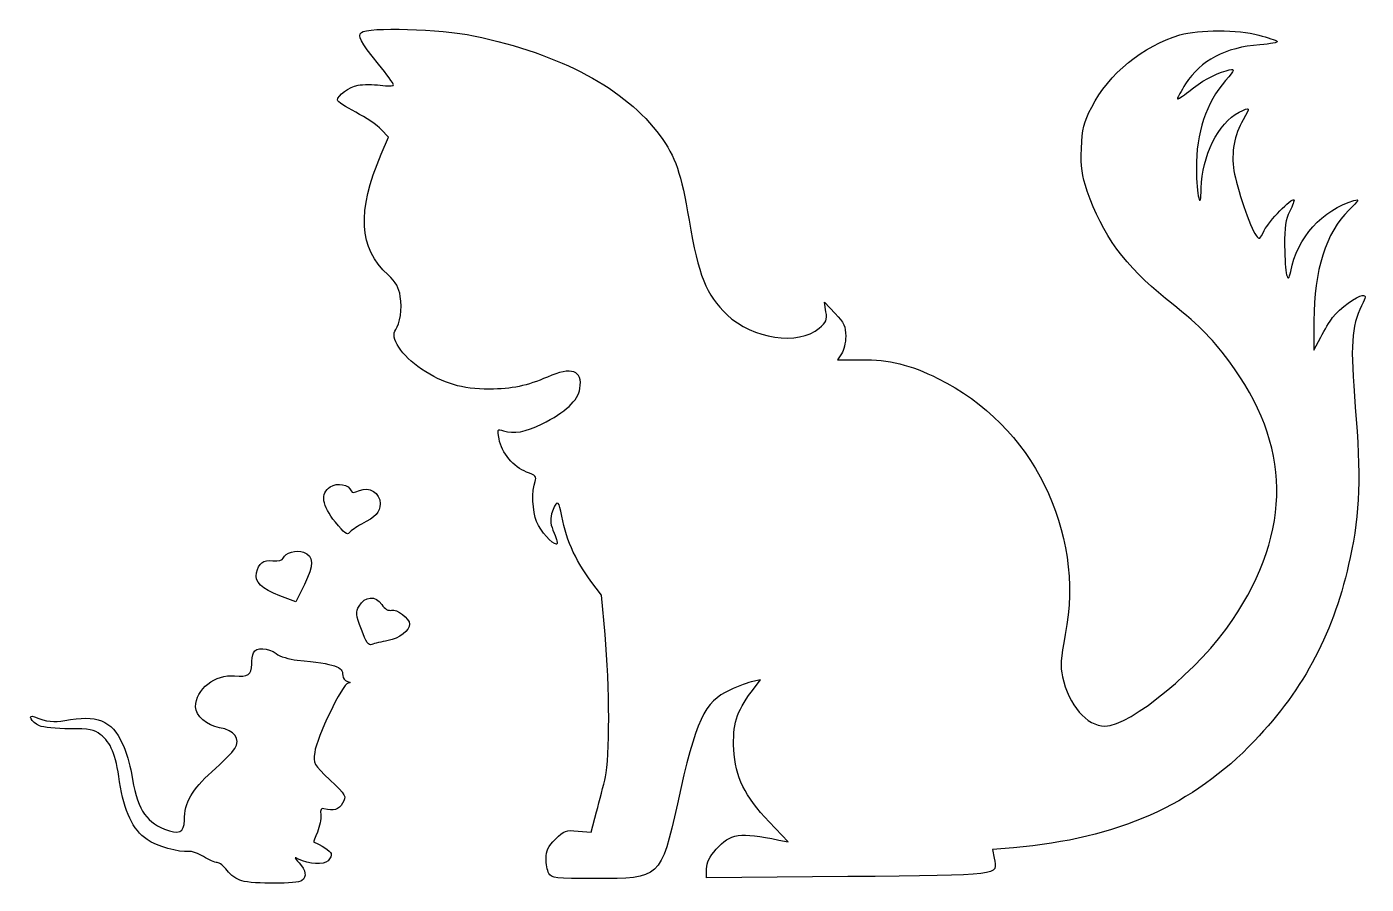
# Model space of a CAD drawing. Extents: x 7 to 139, y 35 to 120.
import ezdxf

# ---------------------------------------------------------------- set-up
doc = ezdxf.new("R2010")
doc.units = 0
doc.layers.get('0').update_dxf_attribs({"linetype": 'CONTINUOUS'})

msp = doc.modelspace()

# ---------------------------------------------------------------- linework, layer by layer
at = {"color": 7}
for points in [[(41.974212, 107.006972), (42.691095, 108.694082), (41.975741, 109.440752)], [(85.95323, 91.409414), (85.804375, 92.355278), (86.85217, 91.241044)], [(134.213449, 90.503185), (134.215566, 87.592768), (134.879654, 88.885948)], [(87.488088, 87.254776), (87.076209, 86.666737), (89.416874, 86.666737)], [(34.369857, 64.430061), (33.506376, 62.698596), (31.929731, 63.303965)], [(64.1038, 59.478482), (63.755037, 63.378765), (62.708822, 64.770148)], [(78.563197, 53.781537), (79.488665, 54.993963), (78.73333, 54.840957)], [(61.430167, 40.041383), (62.728472, 39.916632), (63.267508, 41.926579)], [(81.285286, 39.148284), (82.211328, 38.957102), (80.330625, 40.94508)], [(104.494854, 38.383631), (102.436713, 38.201399), (102.591386, 37.364792)], [(88.098307, 35.532785), (74.141536, 35.407875), (74.141536, 36.297997)]]:
    msp.add_lwpolyline(points, dxfattribs=at)
for points in [[(37.432387, 70.592201)], [(40.001492, 59.96759)], [(58.540523, 35.849343)], [(28.173156, 35.107846)]]:
    msp.add_lwpolyline(points, close=True, dxfattribs=at)
for points in [[(40.000841, 119.040455), (40.561604, 119.598003), (47.942005, 119.378502), (51.091028, 118.71062)], [(120.954758, 118.790823), (122.849899, 119.34425), (126.693737, 119.3361), (128.760733, 118.77426)], [(41.703247, 115.903195), (39.82579, 118.253952), (39.609916, 118.651769), (40.000841, 119.040455)], [(51.091028, 118.71062), (59.840212, 116.854986), (66.097351, 113.501062), (69.543491, 108.819812)], [(112.233006, 111.65387), (113.888745, 114.914132), (117.334213, 117.733532), (120.954758, 118.790823)], [(128.760733, 118.77426), (129.643404, 118.534341), (130.461049, 118.254336), (130.57772, 118.152026)], [(130.57772, 118.152026), (130.69439, 118.049717), (129.920484, 117.899976), (128.857928, 117.819268)], [(128.857928, 117.819268), (125.43372, 117.559175), (123.019889, 116.284161), (121.516603, 113.94149)], [(43.183908, 113.843562), (43.183114, 113.957714), (42.516798, 114.884549), (41.703247, 115.903195)], [(121.832777, 113.206689), (123.058775, 114.199726), (124.361575, 114.923604), (125.521487, 115.256262)], [(125.521487, 115.256262), (126.45953, 115.525291), (126.452659, 115.393539), (125.470306, 114.274701)], [(121.516603, 113.94149), (121.072034, 113.248691), (120.708298, 112.595012), (120.708298, 112.488869)], [(125.470306, 114.274701), (123.552122, 112.09001), (122.559284, 109.102655), (122.582117, 105.584435)], [(37.629132, 112.33544), (37.629132, 112.806517), (38.795508, 113.650527), (39.674353, 113.8154)], [(39.674353, 113.8154), (40.16615, 113.907663), (41.157321, 113.905043), (41.876956, 113.809579)], [(41.876956, 113.809579), (42.596591, 113.714117), (43.184718, 113.729408), (43.183908, 113.843562)], [(120.708298, 112.488869), (120.708298, 112.382726), (121.214314, 112.705745), (121.832777, 113.206689)], [(39.444758, 111.141505), (38.446165, 111.666253), (37.629132, 112.203524), (37.629132, 112.33544)], [(111.225097, 107.570524), (111.303546, 109.54439), (111.437687, 110.087833), (112.233006, 111.65387)], [(126.807132, 111.147622), (127.909524, 111.717693), (127.94265, 111.654093), (127.201777, 110.389892)], [(41.975741, 109.440752), (41.582295, 109.85142), (40.443354, 110.616759), (39.444758, 111.141505)], [(123.070951, 103.638334), (123.109834, 106.760936), (124.767658, 110.092969), (126.807132, 111.147622)], [(127.201777, 110.389892), (126.324529, 108.892986), (126.018166, 107.169842), (126.304564, 105.343513)], [(69.543491, 108.819812), (71.064549, 106.753602), (71.628392, 105.113413), (72.414577, 100.467986)], [(111.79941, 103.322371), (111.247211, 104.959737), (111.149934, 105.679293), (111.225097, 107.570524)], [(42.637662, 95.050113), (39.739136, 97.731929), (39.542085, 101.283228), (41.974212, 107.006972)], [(122.582117, 105.584435), (122.599606, 102.889111), (123.039801, 101.13667), (123.070951, 103.638334)], [(126.304564, 105.343513), (126.555288, 103.744649), (127.933992, 99.717638), (128.491861, 98.954709)], [(119.544301, 92.724761), (115.620051, 95.833224), (113.215481, 99.123481), (111.79941, 103.322371)], [(129.297462, 99.441008), (129.731982, 100.356691), (132.004969, 102.710332), (132.233784, 102.481518)], [(132.233784, 102.481518), (132.293283, 102.422018), (132.105638, 101.909801), (131.816798, 101.343254)], [(131.914469, 95.402387), (132.542867, 98.698145), (135.065759, 101.52448), (138.170798, 102.411202)], [(138.170798, 102.411202), (138.735393, 102.572434), (138.662664, 102.43467), (137.674167, 101.470457)], [(131.816798, 101.343254), (131.401952, 100.529559), (131.295537, 99.8108), (131.310229, 97.92172)], [(137.674167, 101.470457), (135.400362, 99.252516), (134.209666, 95.479116), (134.213449, 90.503185)], [(72.414577, 100.467986), (73.351379, 94.932587), (74.071607, 93.138384), (76.170428, 91.111565)], [(128.491861, 98.954709), (128.813171, 98.515289), (128.876248, 98.553365), (129.297462, 99.441008)], [(131.310229, 97.92172), (131.331766, 95.151498), (131.629748, 93.909105), (131.914469, 95.402387)], [(43.856256, 92.913883), (43.720859, 93.816768), (43.441644, 94.306242), (42.637662, 95.050113)], [(43.397554, 89.655997), (43.830777, 90.194426), (44.040594, 91.684623), (43.856256, 92.913883)], [(136.062447, 90.838557), (136.773235, 91.742175), (138.474379, 93.000409), (138.997404, 93.009365)], [(138.997404, 93.009365), (139.381365, 93.015927), (139.373748, 92.908628), (138.926014, 92.003679)], [(85.279976, 89.771792), (85.995571, 90.373928), (86.082799, 90.586097), (85.95323, 91.409414)], [(125.795347, 86.541785), (123.953482, 88.99952), (122.77244, 90.167701), (119.544301, 92.724761)], [(138.926014, 92.003679), (137.90884, 89.947787), (137.793444, 88.082101), (138.305458, 81.970695)], [(76.170428, 91.111565), (78.641041, 88.725706), (83.233985, 88.050206), (85.279976, 89.771792)], [(86.85217, 91.241044), (87.738903, 90.298087), (87.899965, 89.951269), (87.899965, 88.984812)], [(134.879654, 88.885948), (135.244901, 89.597196), (135.777158, 90.475869), (136.062447, 90.838557)], [(45.960316, 85.731228), (43.983122, 87.043615), (42.779162, 88.887432), (43.397554, 89.655997)], [(87.899965, 88.984812), (87.899965, 88.356713), (87.714619, 87.578195), (87.488088, 87.254776)], [(89.416874, 86.666737), (92.263746, 86.666737), (94.240715, 86.184261), (97.030424, 84.808666)], [(126.137866, 60.876392), (132.118005, 69.823878), (132.005483, 78.255148), (125.795347, 86.541785)], [(52.656639, 83.75632), (49.931569, 83.75632), (48.139294, 84.284905), (45.960316, 85.731228)], [(58.398923, 84.950432), (56.404396, 84.072061), (54.88605, 83.75632), (52.656639, 83.75632)], [(61.61809, 83.820228), (61.902528, 85.617891), (60.796374, 86.006247), (58.398923, 84.950432)], [(97.030424, 84.808666), (106.372099, 80.20232), (111.58561, 69.72436), (109.624566, 59.497336)], [(57.869757, 80.315406), (60.190705, 81.463915), (61.428368, 82.62117), (61.61809, 83.820228)], [(138.305458, 81.970695), (138.867589, 75.261113), (138.738734, 71.490356), (137.796876, 67.08756)], [(53.619363, 78.824278), (53.44065, 79.810851), (53.455697, 79.838383), (54.064577, 79.638864)], [(54.064577, 79.638864), (55.111587, 79.295776), (56.200492, 79.489379), (57.869757, 80.315406)], [(56.337801, 75.554237), (55.043888, 76.039403), (53.867492, 77.454506), (53.619363, 78.824278)], [(57.188576, 74.628195), (57.36417, 75.075629), (57.232762, 75.21866), (56.337801, 75.554237)], [(36.93196, 74.09996), (37.599178, 74.537136), (38.79541, 74.304358), (38.997525, 73.698013)], [(57.32603, 70.653479), (56.918603, 71.62859), (56.845134, 73.753059), (57.188576, 74.628195)], [(37.432387, 70.592207), (36.095781, 72.247101), (35.925525, 73.440518), (36.93196, 74.09996)], [(38.997525, 73.698013), (39.072381, 73.473445), (39.282068, 73.478729), (39.808184, 73.718439)], [(39.808184, 73.718439), (40.788881, 74.165275), (41.862465, 73.483634), (41.862465, 72.414138)], [(41.862465, 72.414138), (41.862465, 71.591707), (41.408908, 71.095063), (40.010382, 70.386101)], [(59.725388, 71.686095), (59.53411, 72.822864), (59.196153, 72.716856), (58.818994, 71.401784)], [(62.708822, 64.770148), (61.078073, 66.938909), (60.169944, 69.044061), (59.725388, 71.686095)], [(38.819757, 69.559355), (38.613861, 69.281302), (38.306129, 69.510394), (37.432387, 70.592201)], [(40.010382, 70.386101), (39.501059, 70.12791), (38.965277, 69.755874), (38.819757, 69.559355)], [(59.300002, 68.410487), (58.854142, 68.410487), (57.729057, 69.688903), (57.32603, 70.653479)], [(58.818994, 71.401784), (58.645613, 70.79724), (58.710489, 70.31614), (59.075259, 69.501401)], [(59.075259, 69.501401), (59.343888, 68.901397), (59.445022, 68.410487), (59.300002, 68.410487)], [(32.277936, 67.041279), (32.455043, 67.572596), (33.57413, 67.901016), (34.285674, 67.630487)], [(34.285674, 67.630487), (35.308574, 67.241581), (35.331792, 66.358947), (34.369857, 64.430061)], [(29.622073, 65.56525), (29.867249, 66.566653), (30.259054, 66.860235), (31.237793, 66.775912)], [(31.237793, 66.775912), (31.822583, 66.725527), (32.205229, 66.823151), (32.277936, 67.041279)], [(137.796876, 67.08756), (136.231469, 59.769923), (133.310363, 54.176843), (128.325645, 48.95287)], [(31.929731, 63.303965), (30.122281, 63.997956), (29.409379, 64.696528), (29.622073, 65.56525)], [(40.001492, 59.96759), (39.446266, 61.452247), (39.424822, 61.671737), (39.773931, 62.296625)], [(39.773931, 62.296625), (40.323749, 63.280769), (41.428932, 63.358051), (42.021429, 62.453787)], [(42.021429, 62.453787), (42.336485, 61.972952), (42.637853, 61.798576), (42.993207, 61.891503)], [(42.993207, 61.891503), (43.501868, 62.024519), (44.772882, 61.040962), (44.772882, 60.514325)], [(41.040037, 58.49348), (40.708778, 58.365028), (40.478657, 58.691661), (40.001492, 59.96759)], [(44.772882, 60.514325), (44.772882, 59.879489), (43.741552, 59.086679), (42.648129, 58.880973)], [(113.523173, 50.41882), (116.083331, 50.41882), (122.956865, 56.116974), (126.137866, 60.876392)], [(42.648129, 58.880973), (41.997733, 58.758611), (41.274092, 58.58424), (41.040037, 58.49348)], [(64.145443, 45.391737), (64.582955, 47.2704), (64.562016, 54.354148), (64.1038, 59.478482)], [(109.624566, 59.497336), (109.164173, 57.096337), (109.109031, 56.305037), (109.332599, 55.307434)], [(29.162465, 56.535513), (29.162465, 56.931071), (29.234733, 57.443039), (29.323064, 57.673221)], [(29.323064, 57.673221), (29.544211, 58.249524), (30.801127, 58.203481), (31.580362, 57.590534)], [(31.580362, 57.590534), (31.943199, 57.305125), (32.841422, 57.025447), (33.666565, 56.940958)], [(27.468171, 55.377649), (28.757589, 55.232313), (29.162465, 55.509001), (29.162465, 56.535513)], [(33.666565, 56.940958), (37.511477, 56.547261), (38.158298, 56.330096), (38.158298, 55.432907)], [(23.607204, 52.325024), (23.610009, 54.05529), (25.555252, 55.593263), (27.468171, 55.377649)], [(38.687465, 54.679355), (38.154083, 54.633416), (35.573586, 49.274378), (35.384224, 47.819366)], [(38.158298, 55.432907), (38.158298, 55.170353), (38.366658, 54.901087), (38.621319, 54.834539)], [(38.621319, 54.834539), (38.95557, 54.747189), (38.973966, 54.70403), (38.687465, 54.679355)], [(78.73333, 54.840957), (78.317894, 54.756801), (77.287522, 54.370825), (76.443612, 53.983226)], [(109.332599, 55.307434), (109.963029, 52.494331), (111.74218, 50.41882), (113.523173, 50.41882)], [(76.443612, 53.983226), (73.902305, 52.816038), (73.117117, 51.116211), (71.252554, 42.74529)], [(76.841673, 48.10814), (76.698054, 50.511345), (77.114434, 51.883553), (78.563197, 53.781537)], [(25.987364, 50.255855), (24.725751, 50.457595), (23.605749, 51.431259), (23.607204, 52.325024)], [(8.155096, 50.454658), (7.378652, 50.80843), (6.912967, 51.651064), (7.662068, 51.346764)], [(7.662068, 51.346764), (8.885613, 50.849736), (9.602401, 50.758892), (10.671458, 50.965349)], [(11.147565, 50.154237), (9.864352, 50.154237), (8.517739, 50.289426), (8.155096, 50.454658)], [(10.671458, 50.965349), (13.844992, 51.578227), (15.312371, 50.996538), (16.358814, 48.710805)], [(14.183111, 49.601707), (13.591402, 50.067146), (13.112938, 50.154237), (11.147565, 50.154237)], [(16.09707, 44.917431), (15.67975, 47.695398), (15.24078, 48.769746), (14.183111, 49.601707)], [(27.484951, 48.197251), (28.098282, 49.133313), (27.45204, 50.021643), (25.987364, 50.255855)], [(16.358814, 48.710805), (16.718769, 47.924561), (17.124426, 46.598361), (17.260271, 45.763693)], [(25.216704, 45.90434), (26.235736, 46.816703), (27.256449, 47.848512), (27.484951, 48.197251)], [(35.384224, 47.819366), (35.237859, 46.694738), (35.263677, 46.648039), (36.890037, 45.095671)], [(80.330625, 40.94508), (77.898326, 43.516119), (77.006701, 45.346686), (76.841673, 48.10814)], [(128.325645, 48.95287), (122.22842, 42.562997), (114.877927, 39.302965), (104.494854, 38.383631)], [(17.260271, 45.763693), (17.82169, 42.314191), (18.567289, 41.049384), (20.520393, 40.233325)], [(22.499547, 41.117896), (22.523757, 42.871922), (23.241063, 44.135506), (25.216704, 45.90434)], [(36.890037, 45.095671), (38.530824, 43.529528), (38.541333, 43.510187), (38.13719, 42.800333)], [(63.267508, 41.926579), (63.563979, 43.03205), (63.959049, 44.591372), (64.145443, 45.391737)], [(18.81364, 39.198434), (17.390972, 40.179043), (16.53966, 41.971248), (16.09707, 44.917431)], [(38.13719, 42.800333), (37.752126, 42.123992), (37.295997, 41.985658), (36.306215, 42.245029)], [(71.252554, 42.74529), (69.60839, 35.363436), (69.58026, 35.33757), (63.196055, 35.33757)], [(20.520393, 40.233325), (21.942697, 39.639047), (22.482468, 39.880294), (22.499547, 41.117896)], [(35.983736, 41.632674), (36.024656, 41.238678), (35.874264, 40.476257), (35.649535, 39.938404)], [(36.306215, 42.245029), (36.013673, 42.321689), (35.928898, 42.160709), (35.983736, 41.632674)], [(35.649535, 39.938404), (35.424806, 39.400549), (35.272263, 38.949003), (35.310553, 38.934967)], [(59.199246, 39.233517), (60.066073, 40.100345), (60.223445, 40.157331), (61.430167, 40.041383)], [(75.093629, 38.24197), (76.513851, 39.813989), (77.41902, 39.946485), (81.285286, 39.148284)], [(22.92877, 38.020429), (21.94542, 37.909045), (19.788489, 38.526492), (18.81364, 39.198434)], [(35.310553, 38.934967), (35.940037, 38.704202), (36.948396, 38.045665), (37.024418, 37.815676)], [(58.266632, 37.33101), (58.266632, 38.087985), (58.471366, 38.505638), (59.199246, 39.233517)], [(24.399965, 37.504613), (23.890642, 37.822272), (23.228604, 38.054391), (22.92877, 38.020429)], [(25.73927, 36.92606), (25.511974, 36.926589), (24.909288, 37.186952), (24.399965, 37.504613)], [(33.792673, 37.262366), (33.313222, 37.50128), (33.319437, 37.465148), (33.858819, 36.877781)], [(36.712954, 37.105024), (36.277312, 36.669382), (34.82572, 36.747593), (33.792673, 37.262366)], [(37.024418, 37.815676), (37.078962, 37.650666), (36.938802, 37.330872), (36.712954, 37.105024)], [(58.540523, 35.849343), (58.389882, 36.130817), (58.266632, 36.797567), (58.266632, 37.33101)], [(74.141536, 36.297997), (74.141536, 36.948287), (74.398063, 37.472064), (75.093629, 38.24197)], [(102.591386, 37.364792), (102.919652, 35.589252), (103.568259, 35.671239), (88.098307, 35.532785)], [(26.734339, 36.138138), (26.414346, 36.570952), (25.966565, 36.925515), (25.73927, 36.92606)], [(28.173156, 35.107838), (27.701798, 35.24169), (27.054328, 35.705328), (26.734339, 36.138138)], [(33.858819, 36.877781), (34.524659, 36.152704), (34.618171, 35.536016), (34.123402, 35.132902)], [(63.196055, 35.33757), (59.134846, 35.33757), (58.794385, 35.374995), (58.540523, 35.849343)], [(34.123402, 35.132902), (33.711351, 34.797185), (29.332073, 34.778738), (28.173156, 35.107846)]]:
    msp.add_open_spline(points, degree=3, dxfattribs=at)

doc.saveas('drawing.dxf')
